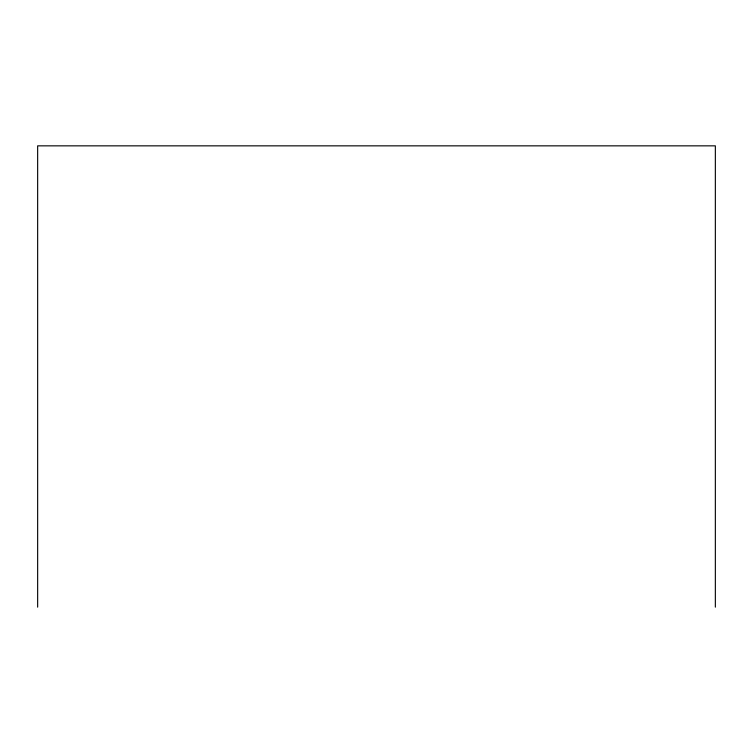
<?xml version="1.0" encoding="UTF-8"?>
<svg xmlns="http://www.w3.org/2000/svg" width="753" height="753" viewBox="0 0 753 753"><rect width="100%" height="100%" fill="white"/><g stroke="black" fill="none" stroke-linecap="round" stroke-linejoin="round"><path stroke-width="1.13" d="M715.35 607.153L715.35 145.847L37.65 145.847L37.65 607.153"/></g></svg>
